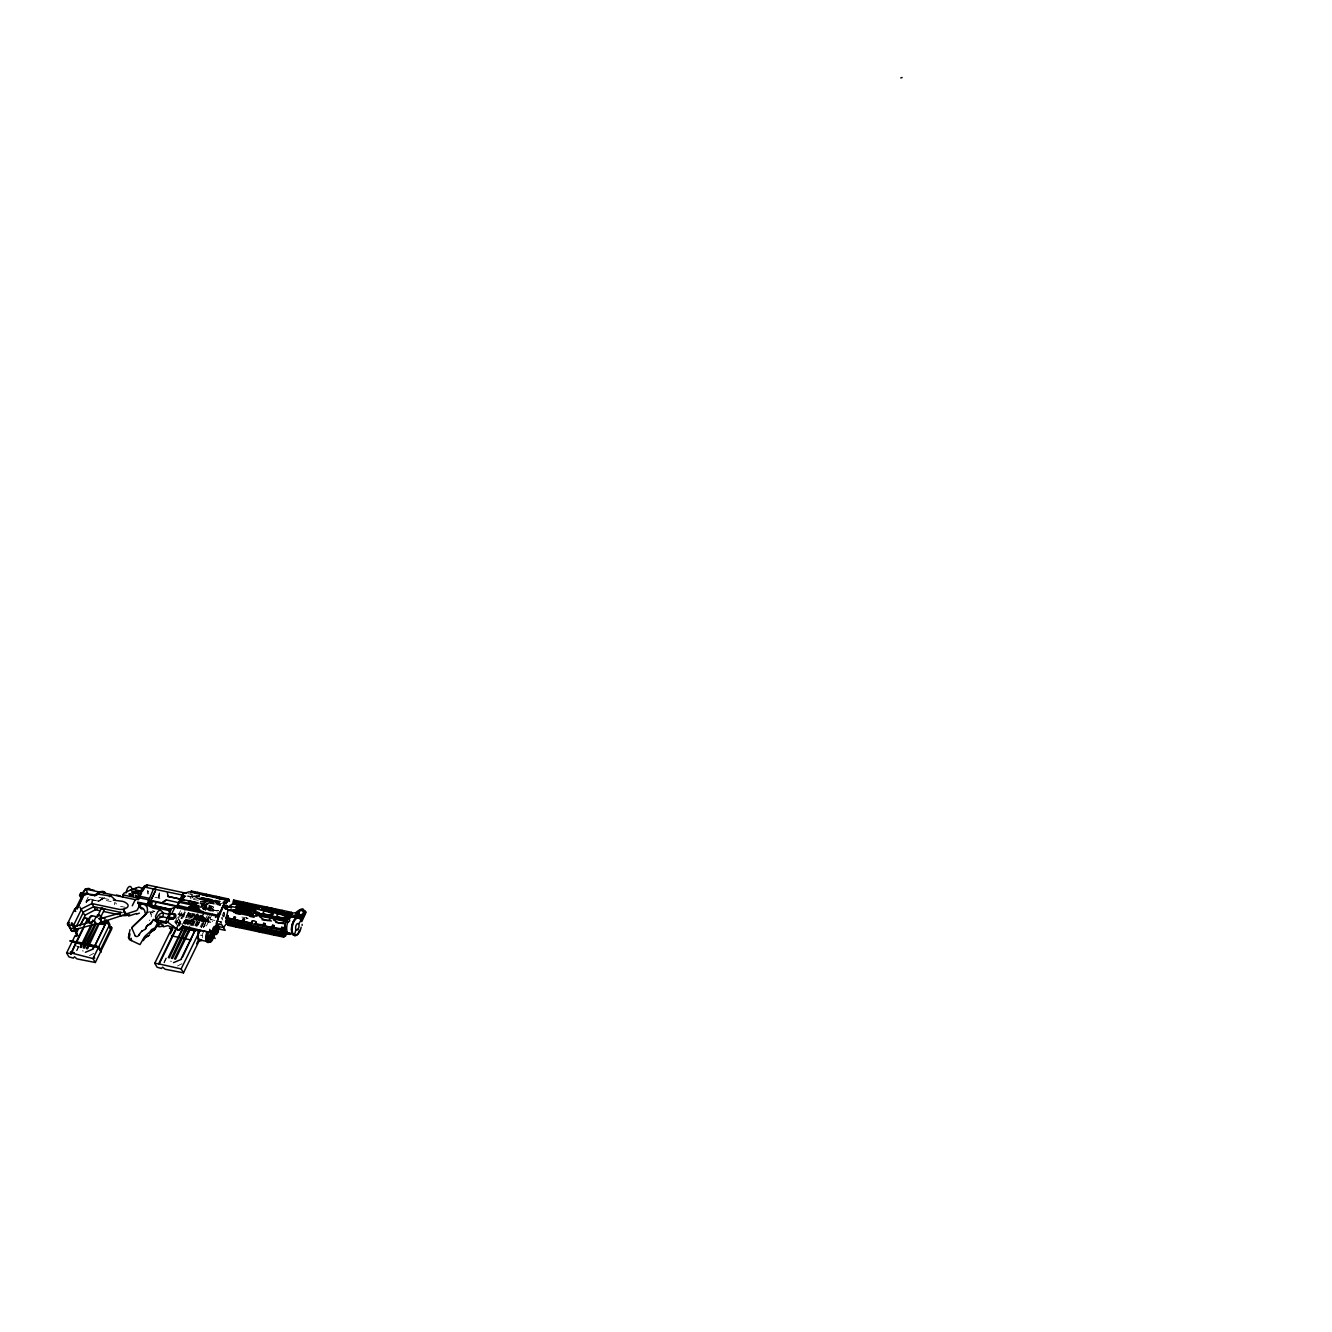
<?xml version="1.0" encoding="UTF-8"?>
<svg xmlns="http://www.w3.org/2000/svg" width="1332" height="1332" viewBox="0 0 1332 1332"><rect width="100%" height="100%" fill="white"/><g stroke="black" fill="none" stroke-linecap="round" stroke-linejoin="round"><path stroke-width="0.75" stroke-dasharray="5 3.75" d="M153.213 913.019L150.999 911.438M151.365 912.47L152.83 912.37M204.762 898.268C205.195 900.682 206.027 899.267 204.762 898.734M206.976 901.314L205.794 900.432L207.093 901.148M206.477 899.2L205.111 899.133M217.183 911.021L204.246 908.258L205.261 901.831L203.696 899.233L210.073 901.031M209.107 900.898L208.774 899.866M209.44 899.2L208.525 899.05M210.889 902.746C211.155 901.048 204.179 902.53 219.397 904.478M209.74 902.097L206.21 904.545L200.15 903.263M213.103 900.232C210.756 898.284 211.655 902.696 213.453 900.798M200.416 901.264L220.18 905.41L217.249 900.515L216.084 901.281A4.612 1.748 -1.1 0 1 215.135 901.714L212.637 901.514L214.302 902.097L213.819 902.979L212.87 902.13M211.938 900.682L213.053 900.915L212.104 900.615M214.086 902.663L212.654 902.18A3.014 2.348 -30.9 0 1 211.638 902.147L199.017 898.634M216.45 902.547L216.167 901.381L217.466 902.397L210.04 900.848M214.802 900.815L215.568 900.732M217.366 904.062C218.148 903.229 216.733 903.862 217.482 904.262M217.965 904.478L216.567 903.329M210.373 909.157L210.339 909.423A3.613 1.748 -78 0 0 210.489 911.071M158.491 897.602L159.007 893.655M158.758 897.768L159.54 891.841M158.958 898.084L159.723 892.157M204.212 907.608L204.928 902.164L201.981 897.269L198.968 899.45M114.302 904.744L114.802 902.347L118.764 905.943M246.77 918.864L246.82 917.831L247.336 918.697M202.664 937.761L202.647 935.497L196.77 934.714M88.178 897.069L85.498 902.547L86.097 901.614A5.162 4.013 -30.9 0 1 89.411 899.483L90.126 899.366M76.557 950.332L78.338 946.686M76.873 950.848L78.655 947.202L74.292 945.97M175.025 921.911L180.519 910.688M175.308 923.592L176.956 920.229L179.57 923.842L180.536 921.861L178.088 917.765M178.055 918.297L181.468 911.005M176.457 923.359L181.701 912.636M176.19 925.057L177.322 921.577L179.57 923.842M182.101 913.003L178.288 919.596L180.536 921.861M177.073 926.539L185.431 909.39M177.472 926.622L184.465 912.32M192.757 895.304L192.274 896.286L219.73 902.13M179.221 923.259L180.203 921.278M184.882 911.637L182.218 915.617L182.8 916.599L196.22 920.029L195.404 918.88L199.6 916M178.655 926.306L185.847 911.637M163.869 962.37L166.6 956.776M182.251 924.841L190.126 908.757M164.169 962.886L166.916 957.292M183.516 923.392L188.911 912.403M184.249 923.576L189.444 912.953M184.649 924.208L189.91 913.469M185.181 923.875L189.677 914.701M185.681 924.425L190.942 913.685M186.63 923.958L191.125 914.784M187.346 924.242L192.557 913.619M187.762 924.858L193.007 914.135M188.561 924.208L193.806 913.486M189.66 923.292L194.039 914.351M189.594 924.441L194.838 913.702M190.809 923.376L195.155 914.518M188.711 928.437L195.654 914.268M191.741 923.725L196.12 914.784M191.358 925.191L196.753 914.185M191.658 924.874L196.92 914.135M191.891 925.74L198.018 913.219M192.69 925.091L197.952 914.368M193.057 925.807L198.252 915.184M194.772 925.54L199.151 916.599M195.388 925.823L199.883 916.649M203.48 909.323L205.278 905.643L211.289 907.358L213.636 911.271L205.528 927.821M195.804 925.757L201.049 915.017M196.154 926.473L201.365 915.85L205.911 921.644L203.53 918.414L199.733 920.762L198.351 919.779M207.492 904.078L207.925 902.863A4.829 2.331 -78 0 0 204.695 907.325L204.562 908.374L207.492 904.078L200 902.497M197.053 926.289L204.246 911.621M205.145 909.789C208.258 901.281 207.243 912.67 202.464 908.241M198.202 925.107L204.329 912.587M207.925 910.006L209.39 905.31L200.016 903.312M200.116 927.039L204.612 917.881M201.232 926.906L205.611 917.964M201.249 927.771L208.591 912.853M209.49 911.021L211.289 907.358M201.631 927.238L206.127 918.081M203.197 927.072L208.275 916.716M203.48 927.655L210.672 912.986M209.39 917.681L204.529 926.456M201.964 935.097L204.662 929.603M218.348 926.456L224.442 914.035M179.287 925.573L179.77 924.691M179.487 925.907L179.97 925.024M104.462 897.302L102.148 899.666L101.315 899.033L102.398 902.214M85.931 902.23L86.447 901.448A4.246 3.297 -30.9 0 1 90.226 899.533M86.247 902.763L86.763 901.98A4.246 3.297 -30.9 0 1 89.494 900.216M97.819 900.981L97.736 900.981A3.546 2.764 -30.9 0 0 100.383 900.032L103.097 897.602A6.194 3.829 -44.3 0 0 103.23 897.285M224.575 916.349L223.01 916M182.8 916.599L185.098 912.653C211.472 917.681 190.309 911.97 195.771 919.929M154.612 911.471L153.496 910.738M102.93 897.718L100.35 899.816A4.079 3.163 -30.9 0 1 97.269 900.898L91.109 899.599L90.326 896.802M199.267 895.304L199.284 896.702L198.568 895.52M198.118 915.417L194.372 917.998L195.371 919.28M194.855 918.697L199.067 915.8M195.238 918.714L200.483 915.117M201.199 915.367L195.604 919.197L195.038 918.397L196.47 920.079L201.915 916.333M195.771 919.363L201.365 915.517L203.729 918.747L200.549 920.945L199.167 919.962M202.081 916.483L197.286 920.246L202.281 916.816M202.647 917.298L198.102 920.429L202.447 916.965M202.814 917.448L198.918 920.595L203.013 917.781L201.715 916L195.971 919.696L195.038 918.397M204.462 919.713L201.365 921.111L203.896 918.897M204.629 919.863L202.98 921.461L204.828 920.196L203.18 917.931L199.733 920.762M202.431 920.645L203.796 921.627L205.178 920.678M203.796 921.627L205.344 920.845M205.428 921.977C208.941 919.929 204.096 923.725 203.247 920.828M209.723 902.563L206.31 904.711M89.394 955.61L93.956 953.296M177.539 965.95L182.101 963.635M215.601 901.747L218.714 902.963L217.399 899.866M216.65 903.779L218.415 904.195M214.519 901.414L214.885 901.298A4.612 1.748 -1.1 0 0 215.834 900.865L215.884 900.865M214.119 901.514L215.151 901.364A4.612 1.748 -1.1 0 0 216.1 900.915M209.624 902.397L210.639 902.68M218.182 910.572L217.815 910.655A3.014 2.348 -30.9 0 1 216.733 910.638L200.616 907.092L218.714 910.788M214.369 901.581L212.737 902.13M213.953 901.647L213.153 901.814A3.014 2.348 -30.9 0 1 211.705 901.881M208.774 899.433L207.925 899.083M208.658 899.683L210.423 900.648M153.746 911.304L154.778 911.671M213.636 911.271L204.695 909.806M97.253 900.898L91.841 899.733M187.895 893.589L199.783 896.12M194.722 895.72L205.211 897.901M206.493 898.218L221.012 901.331M193.157 895.953L220.596 901.781M187.862 895.853L221.129 902.929M186.913 896.053L222.394 903.596M220.662 903.895L192.84 897.984L190.976 894.871L189.46 896.203L191.025 898.817M193.39 899.316L220.712 905.127L219.214 902.53M200.516 901.431L208.025 903.029M199.75 903.862C217.882 904.628 218.215 912.337 200.832 906.01M201.865 904.594L213.603 907.125M201.365 904.778L208.874 906.376M201.232 905.36L209.324 907.075A2.414 1.881 -30.9 0 1 210.506 907.974L210.856 910.405M201.015 906.326L212.787 908.79L213.586 906.926M155.028 897.252L162.92 898.933M246.72 917.964L248.118 918.63M202.298 908.824L211.472 910.672A2.414 1.881 -30.9 0 1 211.971 910.855M241.825 917.049L247.852 918.048M214.935 920.529L211.005 919.563L215.035 920.695M216.8 920.928L223.193 922.293M216.9 921.095L223.027 922.393M178.688 913.769L212.271 920.912M99.051 897.352L102.714 898.134M103.763 898.367L109.391 899.55M177.905 914.185L212.67 921.561M179.637 915.067L213.753 922.327M205.994 921.528L212.837 922.993M111.189 901.581L101.632 899.55L100.666 900.332A4.079 3.163 -30.9 0 1 97.586 901.431M152.647 910.605A3.014 2.348 -30.9 0 0 152.697 911.404L154.312 911.604M120.579 906.326L126.007 907.475M179.437 923.059L174.525 922.01L179.87 923.576M170.463 961.155L171.495 961.388M82.318 950.815L83.35 951.048M208.824 899.316L207.592 899.117M212.371 900.565L212.587 900.848M206.493 901.181C209.74 902.164 204.345 898.284 206.127 901.015M75.991 945.887L78.888 946.702M202.98 921.461L201.615 920.479M199.983 920.129L202.164 921.294M198.918 920.595L196.72 919.446M196.27 919.746L197.286 920.246M202.397 915.334L206.893 921.378L201.115 914.684M194.172 917.681L196.22 920.029M179.67 923.243L180.136 924.225M220.08 921.528L221.545 923.975M209.39 905.31L209.49 905.477A4.829 2.331 -78 0 1 208.025 911.155M205.045 907.875L205.611 910.588M210.489 919.996L209.823 917.115M190.709 893.689L191.492 894.987M150.05 912.054L150.649 913.119A10.107 7.842 -30.9 0 1 151.132 917.515A10.107 7.842 -30.9 0 0 150.549 912.969M147.902 890.658L148.302 891.608M180.403 923.992L180.286 923.526A2.248 1.748 -30.9 0 0 179.154 922.643L176.473 921.528L179.787 922.726A3.014 2.681 -7.1 0 1 181.385 924.175M147.935 891.158L148.118 893.672M209.141 906.759A2.398 1.998 -21.9 0 1 210.323 909.34M222.877 920.029A9.058 4.379 -78 0 1 221.362 917.498M224.825 914.784A3.33 1.615 -78 0 1 223.942 912.22M224.675 915.367A3.929 1.898 -78 0 1 223.626 912.353M222.511 915.917A6.643 3.213 -78 0 1 222.211 913.719M147.303 890.708A5.445 2.631 -78 0 1 147.919 894.105M224.725 914.368A2.997 1.449 -78 0 1 224.109 912.17M149.717 911.704A5.128 3.996 -30.9 0 1 150.133 912.204M149.967 919.979A4.312 3.347 -30.9 0 1 149.4 920.628M149.883 911.837A5.112 3.979 -30.9 0 1 150.3 912.503"/><path stroke-width="1.5" d="M260.473 928.387L282.434 933.049L282.917 932.067L227.039 920.179L225.857 918.231L227.322 913.436A8.741 4.229 -78 0 1 228.055 910.156L227.605 910.305M228.205 915.75L227.522 918.597L228.205 915.75L227.173 915.534M235.464 917.298L234.765 920.146L235.464 917.298L234.166 917.015L234.216 918.381M244.505 919.213L243.823 922.06L244.505 919.213L243.223 918.947L242.541 921.794L234.382 919.496M255.894 921.644L255.211 924.491L255.944 922.993C256.943 920.845 251.132 919.596 252.314 922.227L251.582 923.709L243.44 921.411M264.951 923.559L264.269 926.406L264.951 923.559L263.653 923.292L263.703 924.641M274.009 925.49L273.326 928.337L274.009 925.49L272.71 925.207L272.028 928.054L263.869 925.757M281.751 927.422L283.05 927.688A9.058 4.379 -78 0 0 286.63 933.649L285.464 936.313L284.282 934.348L283.799 937.145L274.226 935.114L273.443 933.366L283.333 935.48L283.799 937.145M302.114 925.407L302.148 924.425M105.111 892.656L104.062 892.423M152.098 921.594L153.746 919.346C161.255 922.826 153.713 928.704 162.787 926.09L163.27 925.091M237.512 908.84L237.429 910.455M235.448 909.506L236.48 908.491L237.945 908.874L237.829 910.006M239.31 908.94L238.045 909.09L238.162 907.775M244.056 908.307L244.572 909.173L240.809 908.108L239.46 909.19L238.595 907.641M240.876 909.556L240.792 911.171M241.009 909.789L239.843 909.207L241.308 909.589L241.192 910.722M242.824 909.906L241.958 908.357M246.187 910.622L245.571 909.49M247.602 910.971L247.519 912.603M248.251 909.923L247.919 912.154M256.41 911.804L250.899 910.256L248.518 911.121C249.584 909.29 247.136 909.207 246.187 910.822M250.965 911.687L250.882 913.319M141.442 892.224C143.506 890.375 133.083 893.422 130.536 889.926L123.676 893.406L122.561 896.952A6.36 3.08 -78 0 1 123.177 896.436M146.686 904.245L152.947 906.726M152.314 907.358L154.512 905.643L171.212 909.506L165.568 921.694L166.45 923.159L166.933 922.177L155.944 919.663L155.528 916.399A5.378 1.465 -56.7 0 1 156.11 915.084A5.378 1.482 -56.7 0 1 156.86 913.652C160.04 904.794 168.032 916.832 159.341 917.765A5.378 4.862 46.7 0 0 158.441 918.997A5.378 4.878 47.4 0 0 157.992 920.512L158.042 922.177M229.57 907.225L231.535 907.641L229.637 907.092M253.363 912.553L255.161 912.52L253.28 912.187M261.388 915.101L287.046 920.612M141.575 893.089L138.012 899.816L143.64 886.862L146.77 884.848L186.297 893.256M147.369 903.928L153.48 888.943L156.793 887.262M68.648 925.024L69.83 927.039M236.63 923.159L257.442 927.588L258.158 928.77L225.574 921.361L226.057 920.362L282.434 933.049M259.906 928.104L269.33 930.102L270.046 931.284L260.572 929.653L259.906 928.104L257.442 927.588M283.333 935.48C281.785 931.101 273.16 935.563 271.811 930.635L269.33 930.102M76.14 928.87L74.758 928.654L75.125 927.172A1.815 0.882 -78 0 1 76.107 925.524A1.815 0.882 -78 0 1 76.923 926.473M80.336 924.924L83.65 918.747A2.448 1.715 -37.9 0 1 85.831 917.998C86.663 917.182 90.759 929.203 92.757 920.079L93.573 921.161M86.963 920.845L88.511 921.161L88.645 920.129A4.829 2.331 -78 0 1 91.875 915.65L97.602 917.015M99.767 922.493L89.111 945.304L94.539 946.453L104.179 926.772M94.539 946.453L106.144 922.51L105.078 924.691L103.53 924.358L103.646 923.309A4.829 2.331 -78 0 1 104.978 920.029M105.078 924.691L99.617 923.842M107.726 923.792L108.358 921.294L104.595 920.495M109.341 925.141L109.307 925.407A3.613 1.748 -78 0 0 109.707 927.655L111.622 927.572A2.414 1.881 -30.9 0 0 110.439 926.639M211.289 938.311A2.714 1.315 -78 0 1 209.307 939.077L210.356 939.293A2.714 1.315 -78 0 0 212.321 938.527L214.935 933.416L212.504 935.83L213.586 937.611L212.504 939.843A6.061 2.93 -78 0 1 209.607 942.29L208.225 941.308L209.307 939.077A2.714 1.315 -78 0 1 209.524 935.364L212.587 929.786A3.63 1.748 -78 0 1 214.285 926.622A3.63 1.748 -78 0 1 216.05 927.621M212.504 930.469L212.987 930.835A3.63 1.748 -78 0 0 214.652 933.599L214.785 933.516M92.291 900.615L91.908 903.579L95.621 909.789L99.684 910.655M69.314 925.257L69.863 928.154L76.956 929.12L95.954 923.792M191.192 892.69L191.292 891.041L228.538 898.967L229.47 901.414M274.226 935.114L227.922 925.274L225.574 921.361M287.712 914.401L281.152 913.536L291.192 915.184L291.675 914.185L233.233 901.048L233.716 900.066L291.675 912.37L292.607 914.834M145.821 928.72L146.22 927.372A6.061 4.712 -30.9 0 1 147.636 925.407L150.916 923.792L152.014 921.428M242.241 908.674L241.725 907.808M248.934 910.206L248.451 909.24M295.97 929.536L294.921 933.416L293.14 934.132L284.082 932.217L282.867 934.698L226.989 922.81L223.526 927.555L218.348 926.456M131.502 939.693L131.319 940.592L131.185 938.311M228.455 900.598L189.111 891.774L182.717 893.905L177.339 905.261L177.522 907.791L177.622 906.143M151.681 922.21L149.5 923.925M155.494 928.571L153.996 930.086M169.697 913.253L168.814 910.522L152.797 907.042M100.35 918.847C102.031 910.855 91.725 918.564 95.221 923.209M123.926 910.688L125.291 914.967L124.758 911.887M216.683 923.692L221.861 924.791L225.191 930.335L220.013 929.237L216.683 923.692L220.513 911.138M147.086 904.911L152.697 908.024L160.206 909.606M156.31 902.33L154.612 905.793L152.381 907.142L151.765 902.713M231.418 907.542L229.687 907.175L231.269 907.242M257.809 912.303C261.921 915.384 252.364 914.751 257.909 912.387A1.815 1.415 -30.9 0 0 256.477 915.151C257.426 916.999 252.431 916.1 252.764 914.168L233.982 909.956L227.805 909.739M290.243 934.431A9.058 4.379 -78 0 1 287.579 922.726L289.71 920.912L289.394 919.579L259.59 913.536A1.798 1.215 -19.1 0 0 258.258 912.72L257.909 912.387M76.14 931.418L71.712 931.268L67.449 923.842L74.509 909.44A1.815 1.415 -30.9 0 1 75.907 908.324L77.756 907.641L76.873 907.675M88.511 921.161L89.81 918.447M155.827 927.788L154.096 930.236M286.263 921.028L285.897 921.211A9.058 4.379 -78 0 0 285.131 931.451A9.058 4.379 -78 0 0 290.01 933.066M235.098 909.972L237.645 909.073M238.461 910.688L239.976 909.573M242.174 910.922L244.672 910.305M241.825 911.404L244.239 910.272M245.538 911.637L247.419 909.739M245.188 912.104L247.735 911.221M248.551 912.82L251.099 911.937M139.094 935.131L139.41 934.082M98.435 893.456L96.953 894.138A4.079 3.163 -30.9 0 1 93.873 895.221M262.021 919.746L271.462 920.961M80.536 897.019L79.554 895.387L80.786 892.906L82.534 894.704M81.552 893.073L79.554 895.387M80.536 893.406L81.918 895.953L80.786 892.906M83.35 896.303L77.106 908.807L76.007 908.124L85.365 889.043L99.001 891.941L102.531 891.374A5.711 3.53 -44.3 0 1 104.379 893.189M77.106 908.807L83.034 895.77A4.246 3.297 -30.9 0 1 86.813 893.855L94.106 894.788A3.546 2.764 -30.9 0 0 96.67 893.839L99.001 891.941M71.995 941.224L82.268 943.822L81.202 947.452L80.153 947.235L81.618 944.255C47.619 935.763 97.436 945.687 98.934 947.002L101.365 951.98L98.585 947.169L94.222 945.936M93.007 948.417L93.989 946.436L98.335 947.668L100.683 951.581L95.338 962.503L76.923 958.89L74.509 956.842L73.293 958.124L68.948 956.892L66.6 952.979L71.945 942.057M72.194 941.558L75.108 935.597L76.424 936.313M77.256 935.58L76.091 933.615L78.638 928.404M80.053 925.907L85.398 914.984L97.186 908.79M76.091 935.73L77.056 933.749L76.091 933.615M95.338 962.503L92.99 958.59L72.361 953.246L70.829 954.028L75.874 942.573M76.124 942.09L87.795 918.248M70.829 954.028L76.19 943.106M76.424 942.606L84.316 926.506M91.975 915.817L90.693 917.215M82.734 941.974L90.626 925.873M94.605 924.741L84.582 943.755L88.861 945.787L87.413 948.767L86.364 948.551L87.829 945.57L82.9 943.972L92.541 924.308M97.869 915.783L101.565 907.741L104.728 909.24L103.247 909.523M84.332 944.255L83.267 947.884L84.299 948.118L85.764 945.137M85.997 944.638L96.52 923.176M104.629 908.99L100.716 917.132M98.585 923.609L87.679 944.421L89.111 945.304M103.53 924.358L106.46 920.062M93.989 946.436L93.323 948.933L85.415 952.28M92.99 958.59L98.335 947.668M98.585 947.169L109.291 925.324A2.398 1.998 -21.9 0 0 108.108 922.743M98.934 947.002L71.761 941.724M100.15 950.415L110.956 928.171A3.613 1.748 -78 0 1 110.056 928.054M100.932 951.081L111.638 929.237A2.398 1.698 -37.9 0 0 110.656 927.005L108.675 926.722M132.268 905.777L135.148 899.916M142.574 908.824C140.842 910.256 137.762 904.345 138.661 902.297L147.452 904.162M140.609 905.56L139.877 907.042A9.124 7.076 -30.9 0 1 145.055 912.986M130.003 929.653L128.405 937.512L129.487 939.676L140.01 944.604L143.54 938.361A10.273 7.975 -30.9 0 1 145.404 935.813L150.266 931.484A6.061 4.712 -30.9 0 1 151.681 929.52L154.962 927.904L156.144 925.707A7.992 6.194 -30.9 0 1 157.792 923.459L161.705 924.291L163.32 926.822L167.915 925.607L172.544 927.821M151.315 899.183L155.461 890.742L151.365 899.267M155.461 920.662L155.944 919.663M158.641 925.956L159.124 924.957M156.56 921.777L153.23 919.646L158.308 921.994L160.639 922.493L161.122 921.511M169.38 911.071L169.913 909.306L154.212 905.976M170.962 913.902L169.83 914.185C179.187 911.837 174.042 923.126 168.182 917.515L170.879 913.835L172.011 914.351M165.568 921.694L167.632 922.127L169.347 918.664L171.961 918.714A3.014 1.815 -44.6 0 0 175.358 916.283A3.014 1.815 -44.6 0 0 174.392 913.752L171.778 913.702L174.942 907.242L218.914 916.582L224.359 904.012L227.489 901.997M178.505 904.328L182.967 895.221M199.9 939.326L183.483 972.843L165.068 969.23L162.654 967.182L161.438 968.464L157.093 967.232L154.745 963.319L172.994 926.073M170.346 933.715L172.827 928.654M183.483 972.843L181.135 968.93L158.674 963.835L176.007 928.471M158.974 964.351L177.223 927.122M183.3 927.838L169.331 957.791L168.298 957.575L181.685 930.252L182.717 930.485M185.364 928.287L171.412 958.224L172.444 958.457L186.796 929.153L183.933 928.004M188.861 929.586L174.509 958.89L175.541 959.107L189.893 929.819L186.796 929.153M181.935 927.272L193.44 929.17M181.152 958.757L195.021 930.452L182.334 957.508M181.135 968.93L199.367 931.684M193.19 929.653L199.966 931.018M196.636 943.739L198.451 940.009M198.668 939.826L207.476 941.491A6.061 2.93 -78 0 0 210.29 941.258M210.739 932.883L209.673 931.085L207.542 933.083A6.061 2.93 -78 0 0 206.943 940.592L207.193 941.091M215.484 917.482L216.85 916.15L218.315 918.597L216.733 921.827A2.714 1.315 -78 0 0 216.417 925.307A2.714 1.315 -78 0 0 218.182 925.29M209.673 931.085L208.575 933.299A6.061 2.93 -78 0 0 207.559 938.844L208.225 941.308L206.493 940.608M218.914 916.582L218.331 915.6L224.242 903.529L227.622 901.348L226.89 899.799L223.077 902.48L224.242 903.529M213.02 930.568L210.556 935.58A2.714 1.315 -78 0 0 210.356 939.293L213.386 933.083L215.201 933.882M228.055 899.949L228.538 898.967M214.252 933.599L214.136 930.119A3.63 1.748 -78 0 1 216.983 926.939L217.599 927.954A3.63 1.748 -78 0 1 216.167 933.516L215.135 934.298A4.229 2.048 -78 0 1 213.187 931.051L213.32 929.969A4.229 2.048 -78 0 1 217.066 926.739L217.083 927.838A3.63 1.748 -78 0 1 216.533 932.167M214.419 933.299L218.098 926.955L216.467 926.822A3.63 1.748 -78 0 0 213.62 930.002L213.669 933.699L215.684 933.815A4.229 2.048 -78 0 0 217.066 926.739M230.036 905.344L230.536 905.51A9.058 4.379 -78 0 1 232.351 904.162L233.616 901.231M232.817 904.045L233.849 904.262L234.915 902.064L240.876 903.329L240.659 905.227L241.941 905.494M233.999 904.212L234.915 902.064M227.039 920.179L226.54 921.178L226.057 920.362M228.405 922.477L227.922 925.274M233.483 919.863L234.166 917.015M251.365 906.676L249.584 907.392L239.793 905.527L240.876 903.329M241.092 905.793L242.158 903.596L250.316 905.91L242.158 903.596M241.825 905.743L242.557 904.245M243.223 918.947L242.141 921.145L235.93 919.829M259.124 908.324L258.641 909.323L248.851 907.442L249.933 905.244M250.15 907.725L251.215 905.527L259.374 907.825L251.215 905.527M250.882 907.675L251.615 906.176M251.032 923.026L252.281 920.862M269.63 908.241L270.762 910.239L270.03 911.737L257.909 909.373L258.974 907.175M261.671 910.106L262.604 907.941L270.363 909.589L269.28 911.787L278.338 913.719L279.42 911.521L271.661 909.873L270.579 912.07M262.254 910.089L262.604 907.941M262.97 926.14L263.653 923.292M271.312 912.02L271.661 909.873M271.478 927.372L272.71 925.207M279.42 911.521L279.204 913.419L280.486 913.685M278.338 913.719L279.637 913.985L280.719 911.787L291.675 914.185M279.637 913.985L280.719 911.787M281.818 928.487L281.085 929.986L281.768 927.139M290.709 916.499L292.374 913.119L295.704 912.72C307.326 903.096 304.179 914.018 300.566 919.713L299.767 918.431L290.493 916.299A9.058 4.379 -78 0 0 288.844 915.867L287.396 915.633L288.478 913.436L281.102 912.453M282.917 932.067L281.735 930.102L283.067 927.405M288.694 915.917L290.01 913.219L291.192 915.184M282.034 934.215L281.934 932.233M291.175 913.369L291.675 912.37M305.677 911.587L303.263 917.115L305.294 910.938L299.866 910.056M303.063 916.782L298.651 924.075M301.748 921.677L306.077 912.254M298.951 915.75L299.017 915.417A3.18 2.464 -30.9 0 1 298.967 913.702L296.87 915.484L299.051 914.135M201.065 939.759A6.061 2.93 -78 0 1 197.952 938.128A6.061 2.93 -78 0 1 198.751 931.218L199.434 930.269L208.142 931.867M113.37 900.166L122.294 901.281A13.27 10.306 -30.9 0 1 127.656 904.395A2.714 2.115 -30.9 0 1 126.407 908.008L124.392 908.84A10.972 8.525 -30.9 0 1 118.298 909.19L91.908 903.579L81.685 908.774L73.66 925.174L67.999 925.057L69.181 922.81M286.73 919.48L286.846 919.263A9.058 4.379 -78 0 1 292.058 916.632L292.524 916.882M286.996 919.546L287.113 919.33A9.058 4.379 -78 0 1 292.307 916.682M75.724 911.488L74.675 909.739L75.907 908.324M97.502 894.055L111.089 896.153L115.051 899.733M241.458 908.591L241.259 909.506M244.822 909.306L244.555 911.438M139.427 913.136L136.713 914.102M81.785 896.336L82.384 895.42A5.162 4.013 -30.9 0 1 85.698 893.273L88.128 893.539M133.3 893.039C130.886 892.04 133.566 890.858 132.068 893.089M136.563 896.02C135.481 895.62 134.349 894.671 136.513 895.42M149.334 902.164L149.234 903.795M289.077 919.48L289.46 918.88A9.058 4.379 -78 0 1 294.122 917.065M180.236 901.414L183.683 895.437L180.103 901.764L185.115 895.953L180.536 901.631L179.637 901.298M235.947 926.972L235.797 925.374L227.456 923.592M259.224 931.934L259.091 930.319L238.261 925.89L239.044 927.638M271.129 934.448L270.979 932.85L261.538 930.835L262.321 932.583M156.377 927.172L158.425 924.874M299.001 911.887L299.184 911.621A2.564 1.998 -30.9 0 1 303.33 911.454A2.564 1.998 -30.9 0 1 300.616 914.784A2.564 1.998 -30.9 0 1 299.184 911.621M194.022 904.062L195.255 903.779L200.816 911.254L199.084 910.955L200.816 911.254M296.253 913.519L298.235 914.168A3.18 2.464 -30.9 0 1 298.185 912.387L296.253 913.519L298.618 911.171M68.898 922.21L67.449 923.842L67.999 925.057M275.857 922.41L285.181 923.875M210.29 941.158A6.677 3.23 -78 0 1 206.044 940.608A6.677 3.23 -78 0 1 207.193 931.917L182.8 925.89L178.455 930.219L167.632 922.127M149.534 934.931L147.519 936.246M133.483 895.703L133.2 894.654L132.501 895.753M280.419 929.286L280.952 928.637L274.475 928.021M239.893 909.29L238.711 910.439L240.493 908.374M241.408 909.806L243.856 909.09M251.282 912.87L251.348 911.637L249.933 911.338L248.801 912.587L250.583 910.522M145.588 914.268L132.634 926.639A2.081 1.615 -30.9 0 0 132.084 928.587L135.181 935.813M142.024 930.818L141.359 931.701A10.273 7.975 -30.9 0 0 139.494 934.248M151.448 931.784L153.313 930.302M97.269 894.654L100.033 892.157L103.563 891.591A5.711 3.53 -44.3 0 1 105.295 893.039M142.124 930.985L145.171 929.37L146.12 927.205A6.061 4.712 -30.9 0 1 147.536 925.257L148.918 924.425M146.637 936.562L145.171 938.061A10.273 7.975 -30.9 0 0 144.472 938.877M145.937 937.345L148.884 935.563M130.303 895.287C131.901 892.307 126.773 896.852 132.467 895.72M203.247 911.587L189.51 909.49L188.195 907.608L193.989 903.512L188.311 907.875L177.339 905.261M195.271 905.227L189.51 908.923L188.595 907.625L189.81 908.973L195.271 905.227L199.251 910.555L197.785 910.555M189.627 909.023C192.657 910.822 202.148 901.664 190.459 908.99M191.442 909.323L196.353 906.676L191.275 909.173M196.553 907.009L192.091 909.34M192.258 909.49L196.72 907.159M193.073 909.673L197.086 907.641L192.907 909.506M193.723 909.689C201.598 907.974 198.102 910.489 194.539 909.856M198.368 909.423L196.17 910.206M196.337 910.355L198.535 909.589M197.153 910.539L198.901 910.072L196.986 910.372M199.084 910.389L197.969 910.705M85.365 889.043L82.85 892.423A5.378 3.247 -10.1 0 0 83.133 893.472M162.887 902.047L166.3 899.899L178.371 902.613M162.97 902.214L166.383 900.066M152.064 931.234L153.413 930.452M241.075 908.541L240.692 907.592M247.802 909.972L247.419 909.023M251.165 910.688L250.782 909.739M138.678 894.488L138.561 893.322L137.845 894.421M151.182 903.629L149.184 903.712M251.249 922.976L244.971 921.761M271.695 927.322L265.418 926.106M280.752 929.237L272.927 927.688M234.182 910.222L232.717 911.138L228.055 910.156M217.915 925.107L218.598 925.973L216.517 925.524L216.467 926.822M215.168 933.699L215.651 933.399A3.63 1.748 -78 0 0 216.117 932.883M900.798 77.905L902.114 77.539M146.77 884.848L147.552 886.146L144.489 885.996L143.523 887.944L144.505 888.844L138.744 887.145L130.536 889.926M141.259 889.26L142.79 888.477L143.073 889.576M75.957 928.987L77.373 931.368L75.857 932.134L71.245 923.243M212.054 938.394L213.586 937.611M181.468 959.273L173.543 962.62M124.675 908.74L123.476 910.289L127.306 915.067M170.613 909.057L174.942 907.242M178.838 902.214L191.858 904.977L193.573 904.262L180.836 901.548M129.47 914.518L128.405 914.934M149.883 901.731L151.582 901.914L150.416 903.779M226.157 922.327L234.182 924.042L234.166 922.626M101.299 919.996L100.649 918.514L98.568 918.664M120.313 912.32L119.763 913.635M93.223 921.394L76.74 925.79L83.55 911.887L93.756 906.692L120.779 912.42A10.972 8.525 -30.9 0 0 122.111 912.553M128.471 916.066L136.38 913.536M134.316 888.993L136.197 888.427M239.793 905.527L234.582 904.212M287.396 915.633L280.369 913.935M109.407 896.586L111.089 896.153M194.639 904.478C192.407 903.795 197.802 904.112 193.823 903.729M84.682 915.134L79.787 906.975M124.159 912.42L124.775 912.77A1.965 1.532 -30.9 0 0 126.873 913.719L135.964 910.805A1.965 1.532 -30.9 0 0 137.496 909.589L139.577 905.327L137.612 902.047M169.247 917.165L173.676 917.998L174.542 914.901M254.778 912.77L253.296 912.437L254.645 912.786M232.934 919.18L228.688 918.297M74.076 930.968L71.712 931.268L71.162 930.052M148.302 912.104L146.703 912.67A4.312 3.347 -30.9 0 1 145.588 914.268M102.031 892.04L101.199 892.124A6.194 3.829 -44.3 0 0 99.833 892.573M129.021 934.015L129.97 933.948L129.354 937.395A2.148 1.682 -30.9 0 0 129.753 938.66M169.347 918.664L172.511 918.78A2.248 1.748 -30.9 0 0 173.643 918.73M298.118 915.317L298.618 914.768A3.18 2.464 -30.9 0 1 298.568 913.036L296.753 915.017M87.129 894.371L87.712 893.922M150.549 901.548L151.765 902.164M294.455 915.067L301.964 916.666M262.304 925.44L262.854 924.791L256.36 924.175M160.639 922.493L166.45 923.159M154.745 963.319L158.674 963.835M66.6 952.979L70.529 953.512M199.85 893.722L207.076 895.97L206.377 894.804M211.671 896.236L215.035 896.936M225.408 899.15L229.137 899.933M238.345 901.897L244.605 903.945L243.823 902.214M251.548 904.711L259.607 906.426M277.822 910.289L270.196 907.808M288.428 912.537L292.257 913.352M216.683 898.101L222.561 899.35M295.97 914.984L302.88 916.466M235.314 902.713L241.259 903.978M262.987 908.591L270.762 910.239M272.044 910.522L279.803 912.17M241.025 904.478L242.307 904.761M270.513 910.755L271.811 911.021M279.57 912.67L280.852 912.953M293.54 915.55L301.465 917.648M249.7 907.142L250.999 907.425M258.758 909.073L262.387 909.839M270.146 911.488L271.445 911.771M143.64 886.862L183.167 895.254M230.003 906.176L237.079 907.691M248.135 911.238L249.4 911.088M261.588 914.668L287.279 920.129M287.862 921.96L258.508 915.484A1.798 1.499 -47 0 1 256.843 915.6L256.843 915.6M233.982 909.956L235.448 910.256M237.679 910.738L238.811 910.971M241.042 911.454L242.174 911.687M246.037 910.372C245.654 909.823 242.607 911.721 245.538 912.403M247.769 912.886L248.901 913.119M251.132 913.602L252.597 913.902M287.063 921.195L258.891 915.217A1.815 1.415 -30.9 0 0 259.557 913.602L287.779 919.713M167.732 896.369L198.118 902.83M184.032 899.966L167.632 896.353M188.078 900.832L194.156 902.13M132.051 889.143L142.424 891.358A6.793 3.28 -78 0 1 143.207 890.042M197.835 903.446C185.864 898.384 185.598 906.16 198.901 905.593M136.164 890.658L139.993 891.474M236.014 913.436L240.043 914.285M250.1 916.416L254.129 917.282M193.34 904.694L197.186 905.51M194.256 905.843L200.25 907.109M139.094 896.136L148.934 898.234M135.648 896.553L138.495 897.169M139.011 897.785L148.834 899.866M148.118 899.866L178.505 906.326M122.96 894.888L139.028 898.301M148.518 900.532L191.808 909.723M197.685 910.971L219.397 915.6M138.894 898.967L135.298 899.649L100.033 892.157M227.139 917.948L233.083 919.213M254.812 923.842L262.587 925.49M90.293 889.51L94.222 890.342M116.433 895.054L120.213 895.87M225.857 918.231L281.735 930.102M149.65 900.915L149.55 900.748A3.014 2.348 -30.9 0 0 148.085 903.729L152.048 907.059M285.481 933.332L286.78 933.615M228.538 921.594L238.528 923.725M242.507 924.574L250.499 926.273M271.811 930.635L281.452 933.233M138.295 903.029L143.973 904.245A5.128 3.996 -30.9 0 1 146.22 905.677L146.836 906.759A10.107 7.842 -30.9 0 1 146.786 912.836A4.312 3.347 -30.9 0 1 145.688 914.418L132.75 926.806A2.081 1.615 -30.9 0 0 132.184 928.737M138.378 903.196L144.072 904.411L138.395 903.396M228.188 922.393L234.865 923.809M237.329 924.341L258.158 928.77M260.606 929.286L270.046 931.284M272.511 931.817L282.401 933.915M89.56 894.771L92.624 895.42M256.343 930.219L266.333 932.333M269.497 932.916L278.305 934.881M227.339 924.291L235.364 926.006M238.461 926.656L258.641 930.951M261.738 931.601L270.529 933.482M273.643 934.132L283.216 936.163M169.197 914.368L162.154 912.87A6.96 5.411 -30.9 0 0 156.91 921.161M159.757 916.216L168.315 918.031M185.931 927.572L189.677 928.371M184.832 927.621L193.59 929.486M190.143 929.32L193.756 930.086M198.751 931.218L199.267 931.318A6.061 2.93 -78 0 0 198.468 938.244A6.061 2.93 -78 0 0 201.582 939.859M103.746 911.521L117.949 914.535M183.683 928.487L185.764 928.937M189.893 929.819L195.338 930.968M184.782 930.918L185.814 931.135M187.895 931.584L188.928 931.801M172.344 929.969L169.38 928.054M101.349 917.815L105.111 918.597M104.079 921.544L107.825 922.343M171.462 935.83L190.976 939.976M88.045 918.647L89.594 918.98M104.246 922.194L108.292 923.059A2.414 1.881 -30.9 0 1 109.457 923.942M99.584 923.076L105.428 924.308M82.651 944.471L84.732 944.904M88.861 945.787L94.289 946.952M80.653 946.236L81.685 946.453M83.749 946.902L84.782 947.119M86.863 947.552L87.895 947.785M70.429 951.797L74.326 952.63M196.603 930.335L199.617 931.185M105.911 922.094L108.075 922.726M139.227 895.92C135.931 896.453 140.31 894.272 138.328 897.102M171.778 913.702L174.459 914.818A2.248 1.748 -30.9 0 1 175.591 915.683L175.707 916.166A2.531 1.965 -30.9 0 1 175.474 917.215M188.112 907.558L189.51 909.49M172.461 926.439L178.555 930.385L183.883 927.688L182.8 925.89M102.398 909.123L101.532 908.341M74.675 909.739L75.208 911.288M299.767 918.431L299.034 918.114A9.058 4.379 -78 0 0 291.725 927.222A9.058 4.379 -78 0 0 296.986 934.548M299.117 918.297L298.901 918.098A9.058 4.379 -78 0 0 291.591 927.205A9.058 4.379 -78 0 0 296.853 934.515M195.454 905.56L189.81 908.973M197.269 907.974L193.889 909.839M194.655 903.912L199.65 910.572M199.251 910.555L194.455 904.145L195.088 905.077M149.75 904.012L151.965 906.975M72.011 922.86L75.092 927.538M83.65 918.747L84.282 918.597A2.414 1.881 -30.9 0 1 86.031 918.331M282.101 910.339L282.234 911.954L281.535 910.772M278.987 909.689L279.77 911.421L279.071 910.256M267.099 907.159L267.882 908.907L267.183 907.725M273.443 933.366L274.159 934.548M271.878 931.201L272.461 932.184M270.979 932.85L271.695 934.032M268.781 930.535L269.364 931.518M246.92 902.863L247.502 903.845M261.538 930.835L262.254 932.017M259.973 928.67L260.572 929.653M248.185 911.321L246.703 911.005M259.091 930.319L259.79 931.501M245.088 908.524L245.604 909.39M256.876 928.004L257.476 928.987M238.361 907.092L238.844 908.058M233.716 900.066L234.299 901.048M238.261 925.89L238.977 927.072M236.696 923.725L237.296 924.708M219.231 896.985L219.38 898.584L218.664 897.402M235.797 925.374L236.513 926.556M233.6 923.059L234.182 924.042M216.134 896.319L216.916 898.068L216.2 896.886M209.407 894.888L209.99 895.87M206.294 894.238L206.876 895.204M197.502 892.357L198.085 893.339M194.389 891.707L195.171 893.456L194.472 892.274M191.292 891.041L191.875 892.024M209.64 929.403L211.505 932.5M213.27 935.43L215.118 938.544M182.717 893.905L183.366 894.971M199.101 930.485L199.717 931.518M168.048 895.753L167.382 892.856M145.171 885.647L145.954 886.946M149.65 904.062L148.085 903.729M108.358 921.294L108.458 921.444A4.829 2.331 -78 0 1 108.308 923.859M79.803 894.888L81.319 897.185M93.839 956.776L94.722 958.241M77.056 933.749L77.772 935.68M82.9 943.972L81.868 943.755M120.18 913.103L120.379 913.286M95.404 923.342L96.004 924.525L96.104 923.526M120.196 914.967L121.062 915.867M101.066 919.663L100.3 918.114L100.35 919.097M100.899 921.161L101.565 922.11L101.482 920.978M95.238 922.976C95.371 925.074 103.064 923.975 101.648 921.178M110.223 927.771L109.474 923.975M86.13 889.21L87.546 893.406M119.963 914.618L119.647 913.502M95.005 922.643L94.655 921.461M100.483 919.829L100.133 918.647M100.2 919.097L101.315 922.31L124.958 914.584L124.575 912.353M93.989 894.788L94.156 895.753M100.649 918.514L119.68 913.236M217.982 912.919L218.331 915.6M298.684 933.349A9.058 4.379 -78 0 1 292.141 928.487A9.058 4.379 -78 0 1 299.55 918.231M301.149 927.205A9.058 4.379 -78 0 1 299.217 932.517M299.667 930.469A9.058 4.379 -78 0 1 299.2 931.468M298.168 933.233A9.058 4.379 -78 0 1 297.585 933.948M304.379 913.186A2.564 1.998 -30.9 0 1 304.412 915.051M303.846 915.817A2.564 1.998 -30.9 0 1 303.047 916.399M289.66 933.566A9.058 4.379 -78 0 1 285.264 931.068A9.058 4.379 -78 0 1 286.164 921.261M299.534 930.435A9.058 4.379 -78 0 1 299.084 931.451M298.035 933.216A9.058 4.379 -78 0 1 297.452 933.932M221.528 909.889A9.058 4.379 -78 0 1 224.325 904.195M224.925 903.596A9.058 4.379 -78 0 1 226.157 902.83M211.472 939.626A6.061 2.93 -78 0 1 211.089 940.259M201.598 940.425A6.677 3.23 -78 0 1 198.085 938.277A6.677 3.23 -78 0 1 199.434 930.269M126.29 892.856A5.445 2.631 -78 0 1 128.655 886.995A5.445 2.631 -78 0 1 131.652 888.211M144.505 915.067A4.312 3.347 -30.9 0 1 144.206 915.65M149.933 933.582A6.061 4.712 -30.9 0 1 151.349 931.617M143.323 940.625A10.273 7.975 -30.9 0 1 143.839 939.743M103.097 892.207A4.812 2.98 -44.3 0 1 104.046 892.973M86.13 889.227A6.36 3.63 -61.7 0 1 90.093 889.177M96.62 895.087A4.079 3.163 -30.9 0 1 94.622 895.737M85.631 890.259A1.815 1.415 -30.9 0 1 87.246 889.443M84.132 895.537A4.246 3.297 -30.9 0 1 86.081 894.538M97.736 916.033A2.264 0.916 26.1 0 1 98.218 914.818A2.264 0.916 26.1 0 1 101.115 916.2A2.264 0.916 26.1 0 1 100.649 917.415M127.406 915.251A10.972 8.525 -30.9 0 1 122.011 915.4M175.158 917.731A2.531 1.965 -30.9 0 1 174.725 918.164M144.072 904.411A5.112 3.979 -30.9 0 1 146.587 906.309M139.011 934.964A2.214 1.715 -30.9 0 1 135.081 935.647M129.137 894.055L130.553 893.839L129.137 894.055M131.985 894.654L133.4 894.438L131.985 894.654M134.499 892.723L135.914 892.507L134.499 892.723M134.882 893.372L136.314 893.156L134.882 893.372M137.346 893.322L138.761 893.106L137.346 893.322M235.364 903.795L240.359 904.644L235.364 903.795M242.607 905.344L249.4 906.559L242.607 905.344M251.665 907.259L258.458 908.491L251.698 907.159M263.053 909.673L269.847 910.905L263.053 909.673M272.111 911.604L278.904 912.836L272.111 911.604M214.369 930.186L214.219 931.284A4.229 2.048 -78 0 0 216.167 934.515L216.733 934.148A4.229 2.048 -78 0 0 218.098 926.955A4.229 2.048 -78 0 0 214.369 930.186M214.652 930.236L214.535 931.151A3.63 1.748 -78 0 0 216.2 933.932L216.683 933.615A3.63 1.748 -78 0 0 217.865 927.455A3.63 1.748 -78 0 0 214.652 930.236M224.442 906.676C227.039 910.738 228.238 902.114 224.442 906.676M233.233 911.254L233.733 912.337L251.848 916.183L252.947 915.201L233.25 911.188M260.14 916.982C270.696 926.14 276.024 913.685 260.156 916.899M273.843 919.896C284.415 929.053 289.743 916.599 273.876 919.813M255.777 910.256L254.362 910.905L235.814 906.626L237.279 906.043L255.777 910.256M273.11 913.952C262.138 917.881 257.759 906.226 273.11 913.952M286.83 916.866C276.124 920.662 271.345 909.207 286.83 916.866M150.699 901.747L149.8 903.679L150.699 901.747M194.022 904.345L188.778 907.941L194.022 904.345M194.738 904.594L189.144 908.441L194.738 904.594M298.202 928.937A3.33 1.615 -78 0 0 298.135 923.592A3.33 1.615 -78 0 0 295.587 927.871A3.33 1.615 -78 0 0 298.202 928.937M225.924 908.807A1.815 1.415 -30.9 0 0 227.839 906.459A1.815 1.415 -30.9 0 0 224.925 906.576A1.815 1.415 -30.9 0 0 225.924 908.807M225.824 908.64A1.815 1.415 -30.9 0 0 227.755 906.293A1.815 1.415 -30.9 0 0 224.825 906.409A1.815 1.415 -30.9 0 0 225.824 908.64"/></g></svg>
